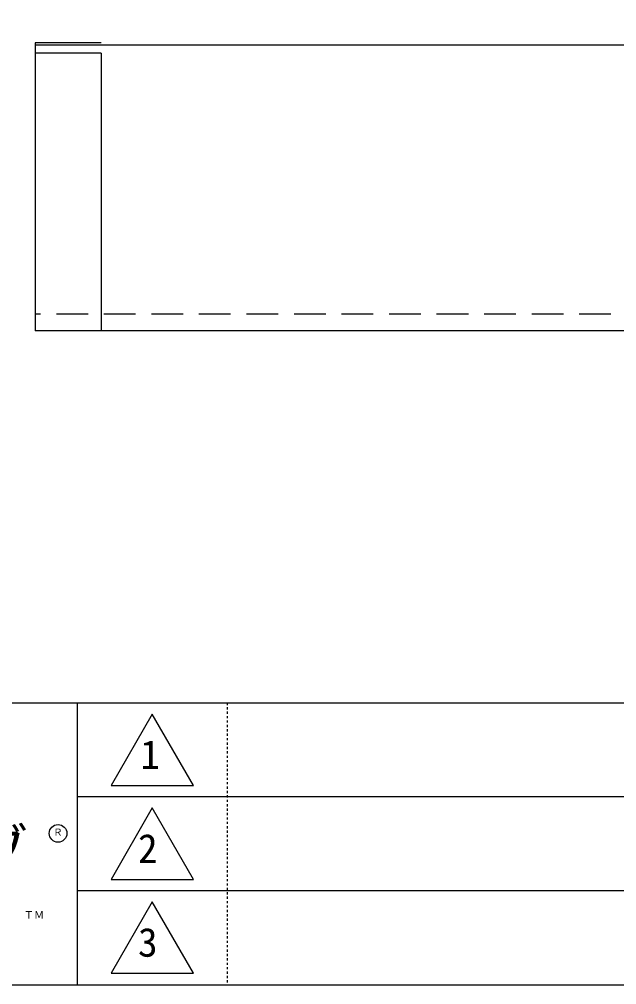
# Model space of a CAD drawing. Units: millimetres at full size, with parts at other scales. Extents: x -14200 to 14200, y -9940 to 9940.
# Drawn here: x -11916 to -9654, y -9940 to -6287 of the extents above; entities that cross this region are included whole.
import ezdxf
from ezdxf.enums import TextEntityAlignment as Align

# ---------------------------------------------------------------- set-up
doc = ezdxf.new("R2010")
doc.units = ezdxf.units.MM
doc.header["$LTSCALE"] = 100
doc.linetypes.add('DASHED1', pattern=[1.8, 1.2, -0.6])
doc.linetypes.add('USER1', pattern=[0.166656, 0.083312, -0.083344])
for name, color, linetype in [('0-0_0', 7, 'Continuous'), ('0-1_画面枠', 7, 'Continuous'), ('0-5_文字', 7, 'Continuous'), ('1-0', 7, 'Continuous'), ('1-8', 7, 'Continuous')]:
    doc.layers.add(name, color=color, linetype=linetype)
doc.styles.add('ＭＳ ゴシック', font='')
doc.styles.get('ＭＳ ゴシック').set_extended_font_data('MS Gothic')

# ---------------------------------------------------------------- blocks, each defined once
blk = doc.blocks.new('U20')
at = {"layer": '0-5_文字', "style": 'ＭＳ ゴシック'}
blk.add_text('ＴＭ', height=99.51, dxfattribs=at).set_placement((10603.4, 2973.9), align=Align.BOTTOM_LEFT)
blk = doc.blocks.new('U21')
at = {"layer": '0-5_文字', "style": 'ＭＳ ゴシック'}
blk.add_text('Ｒ', height=91.6, dxfattribs=at).set_placement((10994.1, 4083.2), align=Align.BOTTOM_LEFT)
blk = doc.blocks.new('U23')
at = {"layer": '0-1_画面枠', "style": 'ＭＳ ゴシック'}
blk.add_text('1', height=384.9, dxfattribs=at).set_placement((12156.8, 4882), align=Align.BOTTOM_LEFT)
blk = doc.blocks.new('U24')
at = {"layer": '0-1_画面枠', "style": 'ＭＳ ゴシック'}
blk.add_text('2', height=384.9, dxfattribs=at).set_placement((12125.5, 3632), align=Align.BOTTOM_LEFT)
blk = doc.blocks.new('U25')
at = {"layer": '0-1_画面枠', "style": 'ＭＳ ゴシック'}
blk.add_text('3', height=384.9, dxfattribs=at).set_placement((12125.5, 2382), align=Align.BOTTOM_LEFT)

msp = doc.modelspace()

# ---------------------------------------------------------------- linework, layer by layer
at = {"layer": '0-0_0'}
for p, q in [((-14200, -8873.5), (14200, -8873.5)), ((-11696.1, -8873.5), (-11696.1, -9938.5)), ((-11696.1, -9228.5), (-1065.3, -9228.5)), ((-11696.1, -9583.5), (-1065.3, -9583.5))]:
    msp.add_line(p, q, dxfattribs=at)
at = {"layer": '0-0_0', "linetype": 'USER1'}
msp.add_line((-11128.1, -8873.5), (-11128.1, -9938.5), dxfattribs=at)
at = {"layer": '0-0_0'}
for points in [[(-14200, -9940), (14200, -9940), (14200, 9940), (-14200, 9940)], [(-11412.1, -8916.1), (-11568.5, -9186.9), (-11255.8, -9186.9)], [(-11412.1, -9271.1), (-11568.5, -9541.9), (-11255.8, -9541.9)], [(-11412.1, -9626.1), (-11568.5, -9896.9), (-11255.8, -9896.9)]]:
    msp.add_lwpolyline(points, close=True, dxfattribs=at)
msp.add_circle((-11769.2, -9367.4), 33.5, dxfattribs=at)
at = {"layer": '1-0'}
for p, q in [((-11855.5, -6375.7), (-11855.5, -7466.4)), ((-1555.5, -6385.7), (-11855.5, -6385.7)), ((-11605.5, -6415.7), (-11855.5, -6415.7)), ((-11605.5, -6415.7), (-11605.5, -7466.4)), ((-1555.5, -7466.4), (-11855.5, -7466.4))]:
    msp.add_line(p, q, dxfattribs=at)
at = {"layer": '1-0', "linetype": 'DASHED1'}
msp.add_line((-3555.5, -7403), (-11855.5, -7403), dxfattribs=at)
at = {"layer": '1-8'}
msp.add_line((-11605.5, -6375.7), (-11855.5, -6375.7), dxfattribs=at)

# ---------------------------------------------------------------- block references
at = {"layer": '0-0_0', "xscale": 0.284, "yscale": 0.284}
for name in ['U23', 'U21', 'U24', 'U20', 'U25']:
    msp.add_blockref(name, (-14910, -10543.5), dxfattribs=at)

# ---------------------------------------------------------------- texts
at = {"layer": '0-0_0', "style": 'ＭＳ ゴシック'}
msp.add_text('スカイライトチューブ', height=145.7, dxfattribs=at).set_placement((-13871.1, -9540.9), align=Align.BOTTOM_LEFT)

doc.saveas('drawing.dxf')
